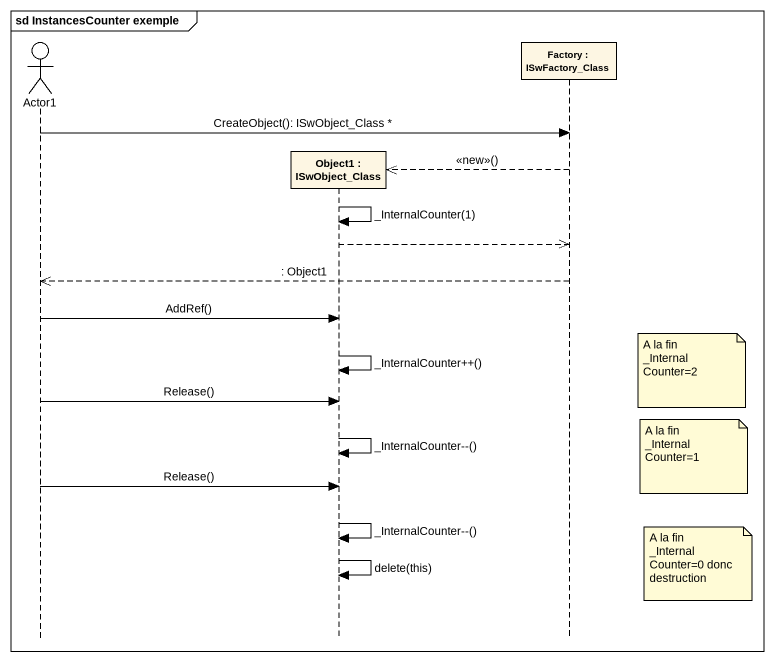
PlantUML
@startuml
mainframe sd InstancesCounter exemple
hide footbox
actor Actor1
participant "Object1 : ISwObject_Class" as Object1
participant "Factory : ISwFactory_Class" as Factory

Actor1 -> Factory : CreateObject(): ISwObject_Class *
Factory -->> Object1 ** : <<new>>()
Object1 -> Object1 : _InternalCounter(1)
Object1 -->> Factory
Factory -->> Actor1 : : Object1
Actor1 -> Object1 : AddRef()
Object1 -> Object1 : _InternalCounter++()
note right of Factory : A la fin _InternalCounter=2
Actor1 -> Object1 : Release()
Object1 -> Object1 : _InternalCounter--()
note right of Factory : A la fin _InternalCounter=1
Actor1 -> Object1 : Release()
Object1 -> Object1 : _InternalCounter--()
Object1 -> Object1 : delete(this)
note right of Factory : A la fin _InternalCounter=0 donc destruction
@enduml
